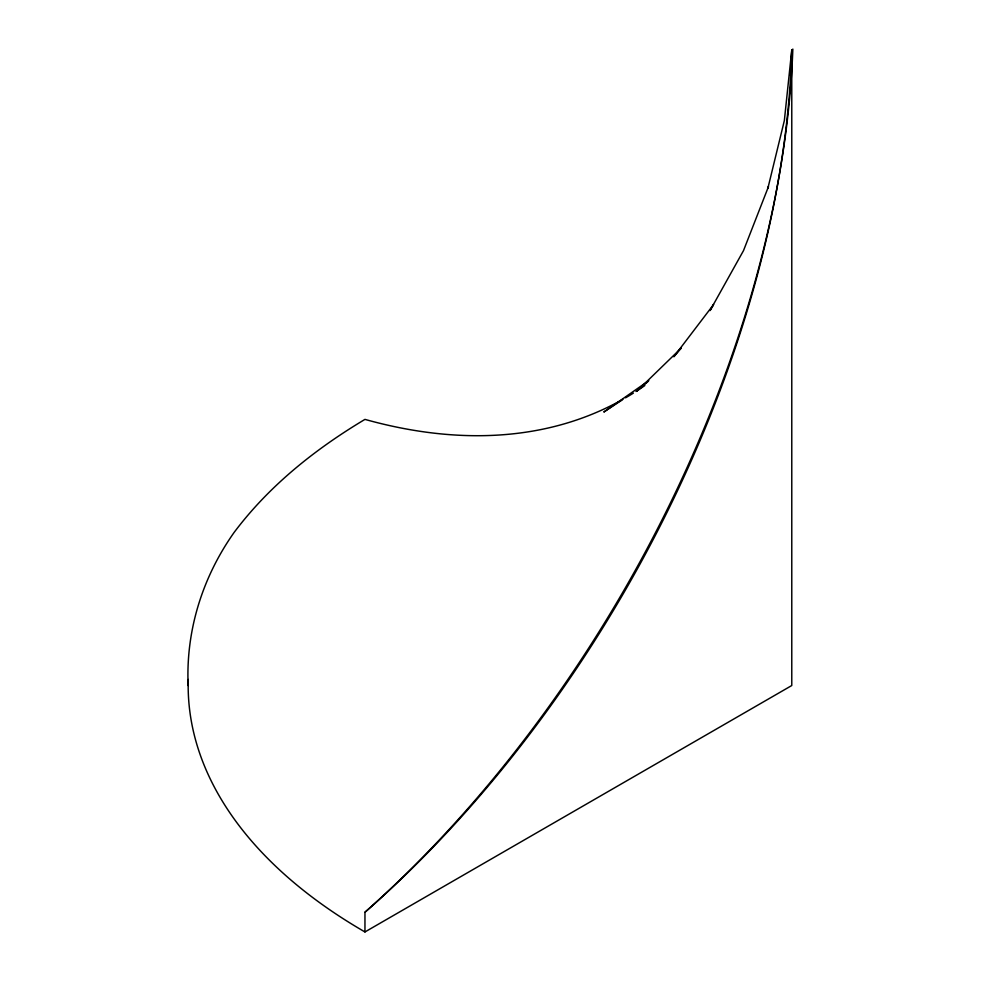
<?xml version="1.0" encoding="UTF-8"?>
<svg xmlns="http://www.w3.org/2000/svg" width="981" height="981" viewBox="0 0 981 981"><rect width="100%" height="100%" fill="white"/><g stroke="black" fill="none" stroke-linecap="round" stroke-linejoin="round"><path stroke-width="1.47" d="M647.889 381.634L637.074 390.978L681.206 348.108L673.824 356.765L713.592 304.539L710.036 310.597L743.512 250.609L768.466 186.635L767.841 188.426L784.359 120.528L791.777 49.749A805.205 464.884 -60 0 1 364.957 912.232L364.957 931.95L791.777 685.523L791.777 49.749A805.205 464.884 60 0 1 791.177 65.175M648.809 380.628L603.818 412.032L621.696 400.26M188.156 685.523C185.679 630.636 202.466 577.22 234.103 532.45C269.113 485.767 315.122 449.163 364.957 419.39A805.205 464.884 60 0 0 622.935 399.328M792.844 49.05A817.063 471.947 -60 0 1 364.957 912.232M790.858 71.294A805.205 464.884 60 0 1 790.576 75.868M644.848 385.533A805.205 464.884 60 0 1 635.97 391.48M633.395 393.111A805.205 464.884 60 0 1 625.571 397.82M364.957 931.95A603.609 348.488 0 0 1 188.254 679.453"/></g></svg>
